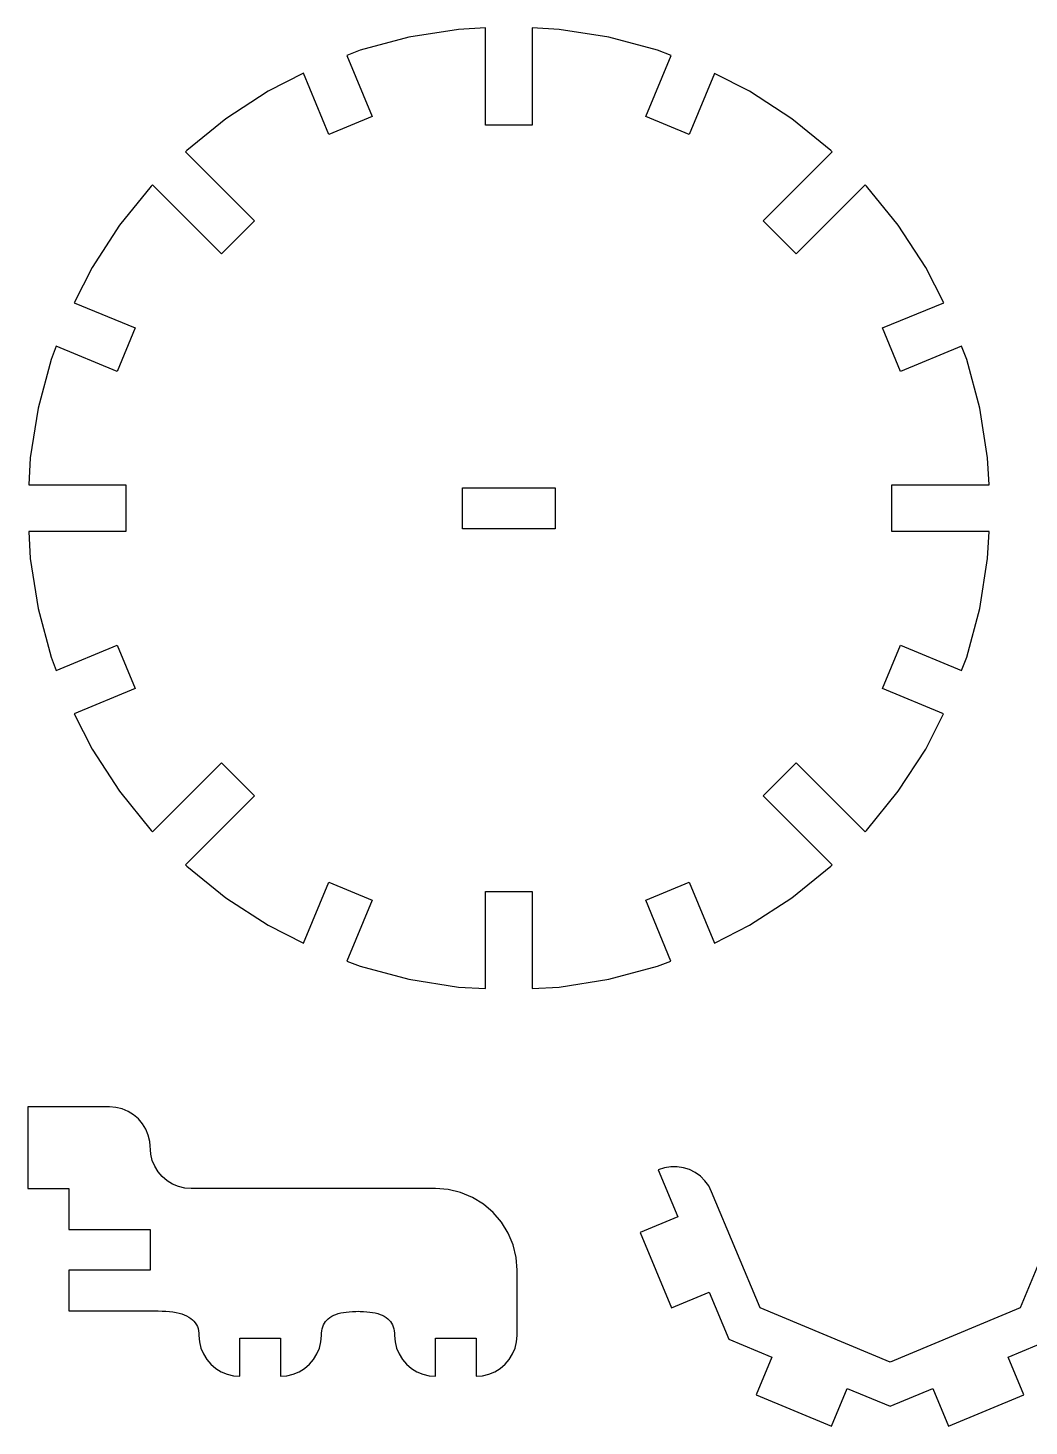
# Model space of a CAD drawing. Extents: x -216 to 216, y -215 to 215.
# Drawn here: x -216.3 to -142.7, y -215.2 to -112.5 of the extents above; entities that cross this region are included whole.
import ezdxf

# ---------------------------------------------------------------- set-up
doc = ezdxf.new("R2010")
doc.units = 0
doc.layers.add('LAYER_1', color=7, linetype='CONTINUOUS')

msp = doc.modelspace()

# ---------------------------------------------------------------- linework, layer by layer
at = {"layer": 'LAYER_1', "color": 5}
for points, knots in [([(-177.212, -182.9786), (-177.212, -182.9786), (-179.1956, -183.0823), (-179.1956, -183.0823), (-179.1956, -183.0823), (-179.1956, -183.0823), (-179.1956, -175.9449), (-179.1956, -175.9449), (-179.1956, -175.9449), (-179.1956, -175.9449), (-182.6299, -175.9449), (-182.6299, -175.9449), (-182.6299, -175.9449), (-182.6299, -175.9449), (-182.6299, -183.0823), (-182.6299, -183.0823), (-182.6299, -183.0823), (-182.6299, -183.0823), (-184.6136, -182.9786), (-184.6136, -182.9786), (-184.6136, -182.9786), (-184.6136, -182.9786), (-188.2737, -182.399), (-188.2737, -182.399), (-188.2737, -182.399), (-188.2737, -182.399), (-191.8533, -181.4398), (-191.8533, -181.4398), (-191.8533, -181.4398), (-191.8533, -181.4398), (-192.8379, -181.0687), (-192.8379, -181.0687), (-192.8379, -181.0687), (-192.8379, -181.0687), (-190.9777, -176.5778), (-190.9777, -176.5778), (-190.9777, -176.5778), (-190.9777, -176.5778), (-194.1672, -175.2566), (-194.1672, -175.2566), (-194.1672, -175.2566), (-194.1672, -175.2566), (-196.0249, -179.7415), (-196.0249, -179.7415), (-196.0249, -179.7415), (-196.0249, -179.7415), (-198.6146, -178.4292), (-198.6146, -178.4292), (-198.6146, -178.4292), (-198.6146, -178.4292), (-201.7226, -176.4109), (-201.7226, -176.4109), (-201.7226, -176.4109), (-201.7226, -176.4109), (-204.6027, -174.0787), (-204.6027, -174.0787), (-204.6027, -174.0787), (-204.6027, -174.0787), (-204.6986, -173.9828), (-204.6986, -173.9828), (-204.6986, -173.9828), (-204.6986, -173.9828), (-199.6225, -168.9066), (-199.6225, -168.9066), (-199.6225, -168.9066), (-199.6225, -168.9066), (-202.0511, -166.4781), (-202.0511, -166.4781), (-202.0511, -166.4781), (-202.0511, -166.4781), (-207.1272, -171.5542), (-207.1272, -171.5542), (-207.1272, -171.5542), (-207.1272, -171.5542), (-207.2231, -171.4583), (-207.2231, -171.4583), (-207.2231, -171.4583), (-207.2231, -171.4583), (-209.5553, -168.5786), (-209.5553, -168.5786), (-209.5553, -168.5786), (-209.5553, -168.5786), (-211.5736, -165.4706), (-211.5736, -165.4706), (-211.5736, -165.4706), (-211.5736, -165.4706), (-212.8919, -162.883), (-212.8919, -162.883), (-212.8919, -162.883), (-212.8919, -162.883), (-208.4011, -161.0228), (-208.4011, -161.0228), (-208.4011, -161.0228), (-208.4011, -161.0228), (-209.7222, -157.8333), (-209.7222, -157.8333), (-209.7222, -157.8333), (-209.7222, -157.8333), (-214.2071, -159.691), (-214.2071, -159.691), (-214.2071, -159.691), (-214.2071, -159.691), (-214.5842, -158.7089), (-214.5842, -158.7089), (-214.5842, -158.7089), (-214.5842, -158.7089), (-215.543, -155.1293), (-215.543, -155.1293), (-215.543, -155.1293), (-215.543, -155.1293), (-216.123, -151.4692), (-216.123, -151.4692), (-216.123, -151.4692), (-216.123, -151.4692), (-216.2267, -149.4855), (-216.2267, -149.4855), (-216.2267, -149.4855), (-216.2267, -149.4855), (-209.0893, -149.4855), (-209.0893, -149.4855), (-209.0893, -149.4855), (-209.0893, -149.4855), (-209.0893, -146.0512), (-209.0893, -146.0512), (-209.0893, -146.0512), (-209.0893, -146.0512), (-216.2267, -146.0512), (-216.2267, -146.0512), (-216.2267, -146.0512), (-216.2267, -146.0512), (-216.123, -144.0676), (-216.123, -144.0676), (-216.123, -144.0676), (-216.123, -144.0676), (-215.543, -140.4075), (-215.543, -140.4075), (-215.543, -140.4075), (-215.543, -140.4075), (-214.5842, -136.8279), (-214.5842, -136.8279), (-214.5842, -136.8279), (-214.5842, -136.8279), (-214.2131, -135.8433), (-214.2131, -135.8433), (-214.2131, -135.8433), (-214.2131, -135.8433), (-209.7222, -137.7035), (-209.7222, -137.7035), (-209.7222, -137.7035), (-209.7222, -137.7035), (-208.4011, -134.514), (-208.4011, -134.514), (-208.4011, -134.514), (-208.4011, -134.514), (-212.8859, -132.6563), (-212.8859, -132.6563), (-212.8859, -132.6563), (-212.8859, -132.6563), (-211.5736, -130.0665), (-211.5736, -130.0665), (-211.5736, -130.0665), (-211.5736, -130.0665), (-209.5553, -126.9585), (-209.5553, -126.9585), (-209.5553, -126.9585), (-209.5553, -126.9585), (-207.2231, -124.0785), (-207.2231, -124.0785), (-207.2231, -124.0785), (-207.2231, -124.0785), (-207.1272, -123.9825), (-207.1272, -123.9825), (-207.1272, -123.9825), (-207.1272, -123.9825), (-202.0511, -129.0586), (-202.0511, -129.0586), (-202.0511, -129.0586), (-202.0511, -129.0586), (-199.6225, -126.6301), (-199.6225, -126.6301), (-199.6225, -126.6301), (-199.6225, -126.6301), (-204.6986, -121.554), (-204.6986, -121.554), (-204.6986, -121.554), (-204.6986, -121.554), (-204.6027, -121.458), (-204.6027, -121.458), (-204.6027, -121.458), (-204.6027, -121.458), (-201.7226, -119.1258), (-201.7226, -119.1258), (-201.7226, -119.1258), (-201.7226, -119.1258), (-198.6146, -117.1076), (-198.6146, -117.1076), (-198.6146, -117.1076), (-198.6146, -117.1076), (-196.0274, -115.7893), (-196.0274, -115.7893), (-196.0274, -115.7893), (-196.0274, -115.7893), (-194.1672, -120.2801), (-194.1672, -120.2801), (-194.1672, -120.2801), (-194.1672, -120.2801), (-190.9777, -118.959), (-190.9777, -118.959), (-190.9777, -118.959), (-190.9777, -118.959), (-192.8354, -114.4741), (-192.8354, -114.4741), (-192.8354, -114.4741), (-192.8354, -114.4741), (-191.8533, -114.097), (-191.8533, -114.097), (-191.8533, -114.097), (-191.8533, -114.097), (-188.2737, -113.1381), (-188.2737, -113.1381), (-188.2737, -113.1381), (-188.2737, -113.1381), (-184.6136, -112.5582), (-184.6136, -112.5582), (-184.6136, -112.5582), (-184.6136, -112.5582), (-182.6299, -112.4544), (-182.6299, -112.4544), (-182.6299, -112.4544), (-182.6299, -112.4544), (-182.6299, -119.5918), (-182.6299, -119.5918), (-182.6299, -119.5918), (-182.6299, -119.5918), (-179.1956, -119.5918), (-179.1956, -119.5918), (-179.1956, -119.5918), (-179.1956, -119.5918), (-179.1956, -112.4544), (-179.1956, -112.4544), (-179.1956, -112.4544), (-179.1956, -112.4544), (-177.212, -112.5582), (-177.212, -112.5582), (-177.212, -112.5582), (-177.212, -112.5582), (-173.5519, -113.1381), (-173.5519, -113.1381), (-173.5519, -113.1381), (-173.5519, -113.1381), (-169.9723, -114.097), (-169.9723, -114.097), (-169.9723, -114.097), (-169.9723, -114.097), (-168.9877, -114.4681), (-168.9877, -114.4681), (-168.9877, -114.4681), (-168.9877, -114.4681), (-170.8479, -118.959), (-170.8479, -118.959), (-170.8479, -118.959), (-170.8479, -118.959), (-167.6584, -120.2801), (-167.6584, -120.2801), (-167.6584, -120.2801), (-167.6584, -120.2801), (-165.8007, -115.7952), (-165.8007, -115.7952), (-165.8007, -115.7952), (-165.8007, -115.7952), (-163.2106, -117.1076), (-163.2106, -117.1076), (-163.2106, -117.1076), (-163.2106, -117.1076), (-160.103, -119.1258), (-160.103, -119.1258), (-160.103, -119.1258), (-160.103, -119.1258), (-157.2229, -121.458), (-157.2229, -121.458), (-157.2229, -121.458), (-157.2229, -121.458), (-157.1269, -121.554), (-157.1269, -121.554), (-157.1269, -121.554), (-157.1269, -121.554), (-162.203, -126.6301), (-162.203, -126.6301), (-162.203, -126.6301), (-162.203, -126.6301), (-159.7745, -129.0586), (-159.7745, -129.0586), (-159.7745, -129.0586), (-159.7745, -129.0586), (-154.6984, -123.9825), (-154.6984, -123.9825), (-154.6984, -123.9825), (-154.6984, -123.9825), (-154.6024, -124.0785), (-154.6024, -124.0785), (-154.6024, -124.0785), (-154.6024, -124.0785), (-152.2702, -126.9585), (-152.2702, -126.9585), (-152.2702, -126.9585), (-152.2702, -126.9585), (-150.252, -130.0665), (-150.252, -130.0665), (-150.252, -130.0665), (-150.252, -130.0665), (-148.9337, -132.6538), (-148.9337, -132.6538), (-148.9337, -132.6538), (-148.9337, -132.6538), (-153.4245, -134.514), (-153.4245, -134.514), (-153.4245, -134.514), (-153.4245, -134.514), (-152.1034, -137.7035), (-152.1034, -137.7035), (-152.1034, -137.7035), (-152.1034, -137.7035), (-147.6185, -135.8457), (-147.6185, -135.8457), (-147.6185, -135.8457), (-147.6185, -135.8457), (-147.2414, -136.8279), (-147.2414, -136.8279), (-147.2414, -136.8279), (-147.2414, -136.8279), (-146.2822, -140.4075), (-146.2822, -140.4075), (-146.2822, -140.4075), (-146.2822, -140.4075), (-145.7026, -144.0676), (-145.7026, -144.0676), (-145.7026, -144.0676), (-145.7026, -144.0676), (-145.5985, -146.0512), (-145.5985, -146.0512), (-145.5985, -146.0512), (-145.5985, -146.0512), (-152.7362, -146.0512), (-152.7362, -146.0512), (-152.7362, -146.0512), (-152.7362, -146.0512), (-152.7362, -149.4855), (-152.7362, -149.4855), (-152.7362, -149.4855), (-152.7362, -149.4855), (-145.5985, -149.4855), (-145.5985, -149.4855), (-145.5985, -149.4855), (-145.5985, -149.4855), (-145.7026, -151.4692), (-145.7026, -151.4692), (-145.7026, -151.4692), (-145.7026, -151.4692), (-146.2822, -155.1293), (-146.2822, -155.1293), (-146.2822, -155.1293), (-146.2822, -155.1293), (-147.2414, -158.7089), (-147.2414, -158.7089), (-147.2414, -158.7089), (-147.2414, -158.7089), (-147.6125, -159.6935), (-147.6125, -159.6935), (-147.6125, -159.6935), (-147.6125, -159.6935), (-152.1034, -157.8333), (-152.1034, -157.8333), (-152.1034, -157.8333), (-152.1034, -157.8333), (-153.4245, -161.0228), (-153.4245, -161.0228), (-153.4245, -161.0228), (-153.4245, -161.0228), (-148.9397, -162.8805), (-148.9397, -162.8805), (-148.9397, -162.8805), (-148.9397, -162.8805), (-150.252, -165.4706), (-150.252, -165.4706), (-150.252, -165.4706), (-150.252, -165.4706), (-152.2702, -168.5786), (-152.2702, -168.5786), (-152.2702, -168.5786), (-152.2702, -168.5786), (-154.6024, -171.4583), (-154.6024, -171.4583), (-154.6024, -171.4583), (-154.6024, -171.4583), (-154.6984, -171.5542), (-154.6984, -171.5542), (-154.6984, -171.5542), (-154.6984, -171.5542), (-159.7745, -166.4781), (-159.7745, -166.4781), (-159.7745, -166.4781), (-159.7745, -166.4781), (-162.203, -168.9066), (-162.203, -168.9066), (-162.203, -168.9066), (-162.203, -168.9066), (-157.1269, -173.9828), (-157.1269, -173.9828), (-157.1269, -173.9828), (-157.1269, -173.9828), (-157.2229, -174.0787), (-157.2229, -174.0787), (-157.2229, -174.0787), (-157.2229, -174.0787), (-160.103, -176.4109), (-160.103, -176.4109), (-160.103, -176.4109), (-160.103, -176.4109), (-163.2106, -178.4292), (-163.2106, -178.4292), (-163.2106, -178.4292), (-163.2106, -178.4292), (-165.7982, -179.7475), (-165.7982, -179.7475), (-165.7982, -179.7475), (-165.7982, -179.7475), (-167.6584, -175.2566), (-167.6584, -175.2566), (-167.6584, -175.2566), (-167.6584, -175.2566), (-170.8479, -176.5778), (-170.8479, -176.5778), (-170.8479, -176.5778), (-170.8479, -176.5778), (-168.9901, -181.0627), (-168.9901, -181.0627), (-168.9901, -181.0627), (-168.9901, -181.0627), (-169.9723, -181.4398), (-169.9723, -181.4398), (-169.9723, -181.4398), (-169.9723, -181.4398), (-173.5519, -182.399), (-173.5519, -182.399), (-173.5519, -182.399), (-173.5519, -182.399), (-177.212, -182.9786), (-177.212, -182.9786)], [0, 0, 0, 0, 0.00884956, 0.00884956, 0.00884956, 0.00884956, 0.01769912, 0.01769912, 0.01769912, 0.01769912, 0.02654867, 0.02654867, 0.02654867, 0.02654867, 0.03539823, 0.03539823, 0.03539823, 0.03539823, 0.04424779, 0.04424779, 0.04424779, 0.04424779, 0.05309735, 0.05309735, 0.05309735, 0.05309735, 0.0619469, 0.0619469, 0.0619469, 0.0619469, 0.07079646, 0.07079646, 0.07079646, 0.07079646, 0.07964602, 0.07964602, 0.07964602, 0.07964602, 0.08849558, 0.08849558, 0.08849558, 0.08849558, 0.09734513, 0.09734513, 0.09734513, 0.09734513, 0.10619469, 0.10619469, 0.10619469, 0.10619469, 0.11504425, 0.11504425, 0.11504425, 0.11504425, 0.12389381, 0.12389381, 0.12389381, 0.12389381, 0.13274336, 0.13274336, 0.13274336, 0.13274336, 0.14159292, 0.14159292, 0.14159292, 0.14159292, 0.15044248, 0.15044248, 0.15044248, 0.15044248, 0.15929204, 0.15929204, 0.15929204, 0.15929204, 0.16814159, 0.16814159, 0.16814159, 0.16814159, 0.17699115, 0.17699115, 0.17699115, 0.17699115, 0.18584071, 0.18584071, 0.18584071, 0.18584071, 0.19469027, 0.19469027, 0.19469027, 0.19469027, 0.20353982, 0.20353982, 0.20353982, 0.20353982, 0.21238938, 0.21238938, 0.21238938, 0.21238938, 0.22123894, 0.22123894, 0.22123894, 0.22123894, 0.2300885, 0.2300885, 0.2300885, 0.2300885, 0.23893805, 0.23893805, 0.23893805, 0.23893805, 0.24778761, 0.24778761, 0.24778761, 0.24778761, 0.25663717, 0.25663717, 0.25663717, 0.25663717, 0.26548673, 0.26548673, 0.26548673, 0.26548673, 0.27433628, 0.27433628, 0.27433628, 0.27433628, 0.28318584, 0.28318584, 0.28318584, 0.28318584, 0.2920354, 0.2920354, 0.2920354, 0.2920354, 0.30088496, 0.30088496, 0.30088496, 0.30088496, 0.30973451, 0.30973451, 0.30973451, 0.30973451, 0.31858407, 0.31858407, 0.31858407, 0.31858407, 0.32743363, 0.32743363, 0.32743363, 0.32743363, 0.33628319, 0.33628319, 0.33628319, 0.33628319, 0.34513274, 0.34513274, 0.34513274, 0.34513274, 0.3539823, 0.3539823, 0.3539823, 0.3539823, 0.36283186, 0.36283186, 0.36283186, 0.36283186, 0.37168142, 0.37168142, 0.37168142, 0.37168142, 0.38053097, 0.38053097, 0.38053097, 0.38053097, 0.38938053, 0.38938053, 0.38938053, 0.38938053, 0.39823009, 0.39823009, 0.39823009, 0.39823009, 0.40707965, 0.40707965, 0.40707965, 0.40707965, 0.4159292, 0.4159292, 0.4159292, 0.4159292, 0.42477876, 0.42477876, 0.42477876, 0.42477876, 0.43362832, 0.43362832, 0.43362832, 0.43362832, 0.44247788, 0.44247788, 0.44247788, 0.44247788, 0.45132743, 0.45132743, 0.45132743, 0.45132743, 0.46017699, 0.46017699, 0.46017699, 0.46017699, 0.46902655, 0.46902655, 0.46902655, 0.46902655, 0.47787611, 0.47787611, 0.47787611, 0.47787611, 0.48672566, 0.48672566, 0.48672566, 0.48672566, 0.49557522, 0.49557522, 0.49557522, 0.49557522, 0.50442478, 0.50442478, 0.50442478, 0.50442478, 0.51327434, 0.51327434, 0.51327434, 0.51327434, 0.52212389, 0.52212389, 0.52212389, 0.52212389, 0.53097345, 0.53097345, 0.53097345, 0.53097345, 0.53982301, 0.53982301, 0.53982301, 0.53982301, 0.54867257, 0.54867257, 0.54867257, 0.54867257, 0.55752212, 0.55752212, 0.55752212, 0.55752212, 0.56637168, 0.56637168, 0.56637168, 0.56637168, 0.57522124, 0.57522124, 0.57522124, 0.57522124, 0.5840708, 0.5840708, 0.5840708, 0.5840708, 0.59292035, 0.59292035, 0.59292035, 0.59292035, 0.60176991, 0.60176991, 0.60176991, 0.60176991, 0.61061947, 0.61061947, 0.61061947, 0.61061947, 0.61946903, 0.61946903, 0.61946903, 0.61946903, 0.62831858, 0.62831858, 0.62831858, 0.62831858, 0.63716814, 0.63716814, 0.63716814, 0.63716814, 0.6460177, 0.6460177, 0.6460177, 0.6460177, 0.65486726, 0.65486726, 0.65486726, 0.65486726, 0.66371681, 0.66371681, 0.66371681, 0.66371681, 0.67256637, 0.67256637, 0.67256637, 0.67256637, 0.68141593, 0.68141593, 0.68141593, 0.68141593, 0.69026549, 0.69026549, 0.69026549, 0.69026549, 0.69911504, 0.69911504, 0.69911504, 0.69911504, 0.7079646, 0.7079646, 0.7079646, 0.7079646, 0.71681416, 0.71681416, 0.71681416, 0.71681416, 0.72566372, 0.72566372, 0.72566372, 0.72566372, 0.73451327, 0.73451327, 0.73451327, 0.73451327, 0.74336283, 0.74336283, 0.74336283, 0.74336283, 0.75221239, 0.75221239, 0.75221239, 0.75221239, 0.76106195, 0.76106195, 0.76106195, 0.76106195, 0.7699115, 0.7699115, 0.7699115, 0.7699115, 0.77876106, 0.77876106, 0.77876106, 0.77876106, 0.78761062, 0.78761062, 0.78761062, 0.78761062, 0.79646018, 0.79646018, 0.79646018, 0.79646018, 0.80530973, 0.80530973, 0.80530973, 0.80530973, 0.81415929, 0.81415929, 0.81415929, 0.81415929, 0.82300885, 0.82300885, 0.82300885, 0.82300885, 0.83185841, 0.83185841, 0.83185841, 0.83185841, 0.84070796, 0.84070796, 0.84070796, 0.84070796, 0.84955752, 0.84955752, 0.84955752, 0.84955752, 0.85840708, 0.85840708, 0.85840708, 0.85840708, 0.86725664, 0.86725664, 0.86725664, 0.86725664, 0.87610619, 0.87610619, 0.87610619, 0.87610619, 0.88495575, 0.88495575, 0.88495575, 0.88495575, 0.89380531, 0.89380531, 0.89380531, 0.89380531, 0.90265487, 0.90265487, 0.90265487, 0.90265487, 0.91150442, 0.91150442, 0.91150442, 0.91150442, 0.92035398, 0.92035398, 0.92035398, 0.92035398, 0.92920354, 0.92920354, 0.92920354, 0.92920354, 0.9380531, 0.9380531, 0.9380531, 0.9380531, 0.94690265, 0.94690265, 0.94690265, 0.94690265, 0.95575221, 0.95575221, 0.95575221, 0.95575221, 0.96460177, 0.96460177, 0.96460177, 0.96460177, 0.97345133, 0.97345133, 0.97345133, 0.97345133, 0.98230088, 0.98230088, 0.98230088, 0.98230088, 1, 1, 1, 1]), ([(-177.5129, -149.2686), (-177.5129, -149.2686), (-177.5129, -146.2685), (-177.5129, -146.2685), (-177.5129, -146.2685), (-177.5129, -146.2685), (-184.3127, -146.2685), (-184.3127, -146.2685), (-184.3127, -146.2685), (-184.3127, -146.2685), (-184.3127, -149.2686), (-184.3127, -149.2686), (-184.3127, -149.2686), (-184.3127, -149.2686), (-177.5129, -149.2686), (-177.5129, -149.2686)], [0, 0, 0, 0, 0.2, 0.2, 0.2, 0.2, 0.4, 0.4, 0.4, 0.4, 0.6, 0.6, 0.6, 0.6, 1, 1, 1, 1]), ([(-195.9409, -211.0131), (-195.9409, -211.0131), (-196.3424, -211.2594), (-196.3424, -211.2594), (-196.3424, -211.2594), (-196.3424, -211.2594), (-196.7774, -211.4393), (-196.7774, -211.4393), (-196.7774, -211.4393), (-196.7774, -211.4393), (-197.2353, -211.5494), (-197.2353, -211.5494), (-197.2353, -211.5494), (-197.2353, -211.5494), (-197.7045, -211.5864), (-197.7045, -211.5864), (-197.7045, -211.5864), (-197.7045, -211.5864), (-197.7045, -208.7864), (-197.7045, -208.7864), (-197.7045, -208.7864), (-197.7045, -208.7864), (-200.7045, -208.7864), (-200.7045, -208.7864), (-200.7045, -208.7864), (-200.7045, -208.7864), (-200.7045, -211.5864), (-200.7045, -211.5864), (-200.7045, -211.5864), (-200.7045, -211.5864), (-201.1737, -211.5494), (-201.1737, -211.5494), (-201.1737, -211.5494), (-201.1737, -211.5494), (-201.6316, -211.4393), (-201.6316, -211.4393), (-201.6316, -211.4393), (-201.6316, -211.4393), (-202.0662, -211.2594), (-202.0662, -211.2594), (-202.0662, -211.2594), (-202.0662, -211.2594), (-202.4677, -211.0131), (-202.4677, -211.0131), (-202.4677, -211.0131), (-202.4677, -211.0131), (-202.8258, -210.7076), (-202.8258, -210.7076), (-202.8258, -210.7076), (-202.8258, -210.7076), (-203.1316, -210.3496), (-203.1316, -210.3496), (-203.1316, -210.3496), (-203.1316, -210.3496), (-203.3775, -209.9481), (-203.3775, -209.9481), (-203.3775, -209.9481), (-203.3775, -209.9481), (-203.5574, -209.5131), (-203.5574, -209.5131), (-203.5574, -209.5131), (-203.5574, -209.5131), (-203.6675, -209.0556), (-203.6675, -209.0556), (-203.6675, -209.0556), (-203.6675, -209.0556), (-203.7045, -208.5864), (-203.7045, -208.5864), (-203.7045, -208.5864), (-203.7045, -208.5864), (-203.7119, -208.4107), (-203.7119, -208.4107), (-203.7119, -208.4107), (-203.7119, -208.4107), (-203.7345, -208.2442), (-203.7345, -208.2442), (-203.7345, -208.2442), (-203.7345, -208.2442), (-203.7719, -208.0869), (-203.7719, -208.0869), (-203.7719, -208.0869), (-203.7719, -208.0869), (-203.8245, -207.9383), (-203.8245, -207.9383), (-203.8245, -207.9383), (-203.8245, -207.9383), (-203.8918, -207.7986), (-203.8918, -207.7986), (-203.8918, -207.7986), (-203.8918, -207.7986), (-203.9744, -207.6681), (-203.9744, -207.6681), (-203.9744, -207.6681), (-203.9744, -207.6681), (-204.0718, -207.5468), (-204.0718, -207.5468), (-204.0718, -207.5468), (-204.0718, -207.5468), (-204.1843, -207.4342), (-204.1843, -207.4342), (-204.1843, -207.4342), (-204.1843, -207.4342), (-204.312, -207.3309), (-204.312, -207.3309), (-204.312, -207.3309), (-204.312, -207.3309), (-204.4545, -207.2363), (-204.4545, -207.2363), (-204.4545, -207.2363), (-204.4545, -207.2363), (-204.6119, -207.1506), (-204.6119, -207.1506), (-204.6119, -207.1506), (-204.6119, -207.1506), (-204.7844, -207.0744), (-204.7844, -207.0744), (-204.7844, -207.0744), (-204.7844, -207.0744), (-204.9721, -207.0066), (-204.9721, -207.0066), (-204.9721, -207.0066), (-204.9721, -207.0066), (-205.1745, -206.9481), (-205.1745, -206.9481), (-205.1745, -206.9481), (-205.1745, -206.9481), (-205.3919, -206.8987), (-205.3919, -206.8987), (-205.3919, -206.8987), (-205.3919, -206.8987), (-205.6243, -206.8581), (-205.6243, -206.8581), (-205.6243, -206.8581), (-205.6243, -206.8581), (-205.872, -206.8267), (-205.872, -206.8267), (-205.872, -206.8267), (-205.872, -206.8267), (-206.1345, -206.8042), (-206.1345, -206.8042), (-206.1345, -206.8042), (-206.1345, -206.8042), (-206.4121, -206.7907), (-206.4121, -206.7907), (-206.4121, -206.7907), (-206.4121, -206.7907), (-206.7045, -206.7862), (-206.7045, -206.7862), (-206.7045, -206.7862), (-206.7045, -206.7862), (-213.2842, -206.7862), (-213.2842, -206.7862), (-213.2842, -206.7862), (-213.2842, -206.7862), (-213.2842, -203.7861), (-213.2842, -203.7861), (-213.2842, -203.7861), (-213.2842, -203.7861), (-207.2845, -203.7861), (-207.2845, -203.7861), (-207.2845, -203.7861), (-207.2845, -203.7861), (-207.2845, -200.7861), (-207.2845, -200.7861), (-207.2845, -200.7861), (-207.2845, -200.7861), (-213.2842, -200.7861), (-213.2842, -200.7861), (-213.2842, -200.7861), (-213.2842, -200.7861), (-213.2842, -197.7861), (-213.2842, -197.7861), (-213.2842, -197.7861), (-213.2842, -197.7861), (-216.2842, -197.7861), (-216.2842, -197.7861), (-216.2842, -197.7861), (-216.2842, -197.7861), (-216.2842, -191.7864), (-216.2842, -191.7864), (-216.2842, -191.7864), (-216.2842, -191.7864), (-210.2845, -191.7864), (-210.2845, -191.7864), (-210.2845, -191.7864), (-210.2845, -191.7864), (-209.815, -191.8231), (-209.815, -191.8231), (-209.815, -191.8231), (-209.815, -191.8231), (-209.3574, -191.9332), (-209.3574, -191.9332), (-209.3574, -191.9332), (-209.3574, -191.9332), (-208.9225, -192.1131), (-208.9225, -192.1131), (-208.9225, -192.1131), (-208.9225, -192.1131), (-208.521, -192.3593), (-208.521, -192.3593), (-208.521, -192.3593), (-208.521, -192.3593), (-208.1629, -192.6648), (-208.1629, -192.6648), (-208.1629, -192.6648), (-208.1629, -192.6648), (-207.8574, -193.0229), (-207.8574, -193.0229), (-207.8574, -193.0229), (-207.8574, -193.0229), (-207.6112, -193.4244), (-207.6112, -193.4244), (-207.6112, -193.4244), (-207.6112, -193.4244), (-207.4313, -193.8593), (-207.4313, -193.8593), (-207.4313, -193.8593), (-207.4313, -193.8593), (-207.3212, -194.3169), (-207.3212, -194.3169), (-207.3212, -194.3169), (-207.3212, -194.3169), (-207.2475, -195.2556), (-207.2475, -195.2556), (-207.2475, -195.2556), (-207.2475, -195.2556), (-207.1374, -195.7132), (-207.1374, -195.7132), (-207.1374, -195.7132), (-207.1374, -195.7132), (-206.9575, -196.1481), (-206.9575, -196.1481), (-206.9575, -196.1481), (-206.9575, -196.1481), (-206.7112, -196.5496), (-206.7112, -196.5496), (-206.7112, -196.5496), (-206.7112, -196.5496), (-206.4057, -196.9077), (-206.4057, -196.9077), (-206.4057, -196.9077), (-206.4057, -196.9077), (-206.0477, -197.2132), (-206.0477, -197.2132), (-206.0477, -197.2132), (-206.0477, -197.2132), (-205.6462, -197.4594), (-205.6462, -197.4594), (-205.6462, -197.4594), (-205.6462, -197.4594), (-205.2116, -197.6393), (-205.2116, -197.6393), (-205.2116, -197.6393), (-205.2116, -197.6393), (-204.7537, -197.7494), (-204.7537, -197.7494), (-204.7537, -197.7494), (-204.7537, -197.7494), (-204.2845, -197.7861), (-204.2845, -197.7861), (-204.2845, -197.7861), (-204.2845, -197.7861), (-186.3147, -197.7861), (-186.3147, -197.7861), (-186.3147, -197.7861), (-186.3147, -197.7861), (-185.3763, -197.8602), (-185.3763, -197.8602), (-185.3763, -197.8602), (-185.3763, -197.8602), (-184.4608, -198.08), (-184.4608, -198.08), (-184.4608, -198.08), (-184.4608, -198.08), (-183.5909, -198.4401), (-183.5909, -198.4401), (-183.5909, -198.4401), (-183.5909, -198.4401), (-182.788, -198.9323), (-182.788, -198.9323), (-182.788, -198.9323), (-182.788, -198.9323), (-182.0722, -199.5436), (-182.0722, -199.5436), (-182.0722, -199.5436), (-182.0722, -199.5436), (-181.4608, -200.2594), (-181.4608, -200.2594), (-181.4608, -200.2594), (-181.4608, -200.2594), (-180.9687, -201.0623), (-180.9687, -201.0623), (-180.9687, -201.0623), (-180.9687, -201.0623), (-180.6085, -201.9323), (-180.6085, -201.9323), (-180.6085, -201.9323), (-180.6085, -201.9323), (-180.3887, -202.8478), (-180.3887, -202.8478), (-180.3887, -202.8478), (-180.3887, -202.8478), (-180.3146, -203.7861), (-180.3146, -203.7861), (-180.3146, -203.7861), (-180.3146, -203.7861), (-180.3146, -208.5864), (-180.3146, -208.5864), (-180.3146, -208.5864), (-180.3146, -208.5864), (-180.3517, -209.0556), (-180.3517, -209.0556), (-180.3517, -209.0556), (-180.3517, -209.0556), (-180.4618, -209.5131), (-180.4618, -209.5131), (-180.4618, -209.5131), (-180.4618, -209.5131), (-180.6417, -209.9481), (-180.6417, -209.9481), (-180.6417, -209.9481), (-180.6417, -209.9481), (-180.8879, -210.3496), (-180.8879, -210.3496), (-180.8879, -210.3496), (-180.8879, -210.3496), (-181.1934, -210.7076), (-181.1934, -210.7076), (-181.1934, -210.7076), (-181.1934, -210.7076), (-181.5515, -211.0131), (-181.5515, -211.0131), (-181.5515, -211.0131), (-181.5515, -211.0131), (-181.9529, -211.2594), (-181.9529, -211.2594), (-181.9529, -211.2594), (-181.9529, -211.2594), (-182.3876, -211.4393), (-182.3876, -211.4393), (-182.3876, -211.4393), (-182.3876, -211.4393), (-182.8455, -211.5494), (-182.8455, -211.5494), (-182.8455, -211.5494), (-182.8455, -211.5494), (-183.3147, -211.5864), (-183.3147, -211.5864), (-183.3147, -211.5864), (-183.3147, -211.5864), (-183.3147, -208.7864), (-183.3147, -208.7864), (-183.3147, -208.7864), (-183.3147, -208.7864), (-186.3147, -208.7864), (-186.3147, -208.7864), (-186.3147, -208.7864), (-186.3147, -208.7864), (-186.3147, -211.5864), (-186.3147, -211.5864), (-186.3147, -211.5864), (-186.3147, -211.5864), (-186.7842, -211.5494), (-186.7842, -211.5494), (-186.7842, -211.5494), (-186.7842, -211.5494), (-187.2418, -211.4393), (-187.2418, -211.4393), (-187.2418, -211.4393), (-187.2418, -211.4393), (-187.6768, -211.2594), (-187.6768, -211.2594), (-187.6768, -211.2594), (-187.6768, -211.2594), (-188.0782, -211.0131), (-188.0782, -211.0131), (-188.0782, -211.0131), (-188.0782, -211.0131), (-188.4363, -210.7076), (-188.4363, -210.7076), (-188.4363, -210.7076), (-188.4363, -210.7076), (-188.7418, -210.3496), (-188.7418, -210.3496), (-188.7418, -210.3496), (-188.7418, -210.3496), (-188.9877, -209.9481), (-188.9877, -209.9481), (-188.9877, -209.9481), (-188.9877, -209.9481), (-189.168, -209.5131), (-189.168, -209.5131), (-189.168, -209.5131), (-189.168, -209.5131), (-189.278, -209.0556), (-189.278, -209.0556), (-189.278, -209.0556), (-189.278, -209.0556), (-189.3147, -208.5864), (-189.3147, -208.5864), (-189.3147, -208.5864), (-189.3147, -208.5864), (-189.3211, -208.4142), (-189.3211, -208.4142), (-189.3211, -208.4142), (-189.3211, -208.4142), (-189.3401, -208.2512), (-189.3401, -208.2512), (-189.3401, -208.2512), (-189.3401, -208.2512), (-189.3719, -208.0971), (-189.3719, -208.0971), (-189.3719, -208.0971), (-189.3719, -208.0971), (-189.416, -207.9514), (-189.416, -207.9514), (-189.416, -207.9514), (-189.416, -207.9514), (-189.4731, -207.8149), (-189.4731, -207.8149), (-189.4731, -207.8149), (-189.4731, -207.8149), (-189.5426, -207.6872), (-189.5426, -207.6872), (-189.5426, -207.6872), (-189.5426, -207.6872), (-189.6248, -207.5679), (-189.6248, -207.5679), (-189.6248, -207.5679), (-189.6248, -207.5679), (-189.7197, -207.4579), (-189.7197, -207.4579), (-189.7197, -207.4579), (-189.7197, -207.4579), (-189.8273, -207.3566), (-189.8273, -207.3566), (-189.8273, -207.3566), (-189.8273, -207.3566), (-189.9476, -207.2638), (-189.9476, -207.2638), (-189.9476, -207.2638), (-189.9476, -207.2638), (-190.0802, -207.1802), (-190.0802, -207.1802), (-190.0802, -207.1802), (-190.0802, -207.1802), (-190.2259, -207.1054), (-190.2259, -207.1054), (-190.2259, -207.1054), (-190.2259, -207.1054), (-190.384, -207.0391), (-190.384, -207.0391), (-190.384, -207.0391), (-190.384, -207.0391), (-190.5547, -206.982), (-190.5547, -206.982), (-190.5547, -206.982), (-190.5547, -206.982), (-190.7382, -206.9333), (-190.7382, -206.9333), (-190.7382, -206.9333), (-190.7382, -206.9333), (-190.9343, -206.8938), (-190.9343, -206.8938), (-190.9343, -206.8938), (-190.9343, -206.8938), (-191.1432, -206.8627), (-191.1432, -206.8627), (-191.1432, -206.8627), (-191.1432, -206.8627), (-191.3647, -206.8408), (-191.3647, -206.8408), (-191.3647, -206.8408), (-191.3647, -206.8408), (-191.5986, -206.8274), (-191.5986, -206.8274), (-191.5986, -206.8274), (-191.5986, -206.8274), (-191.8455, -206.8232), (-191.8455, -206.8232), (-191.8455, -206.8232), (-191.8455, -206.8232), (-192.0096, -206.8102), (-192.0096, -206.8102), (-192.0096, -206.8102), (-192.0096, -206.8102), (-192.1736, -206.8232), (-192.1736, -206.8232), (-192.1736, -206.8232), (-192.1736, -206.8232), (-192.4206, -206.8274), (-192.4206, -206.8274), (-192.4206, -206.8274), (-192.4206, -206.8274), (-192.6545, -206.8408), (-192.6545, -206.8408), (-192.6545, -206.8408), (-192.6545, -206.8408), (-192.876, -206.8627), (-192.876, -206.8627), (-192.876, -206.8627), (-192.876, -206.8627), (-193.0849, -206.8938), (-193.0849, -206.8938), (-193.0849, -206.8938), (-193.0849, -206.8938), (-193.281, -206.9333), (-193.281, -206.9333), (-193.281, -206.9333), (-193.281, -206.9333), (-193.4644, -206.982), (-193.4644, -206.982), (-193.4644, -206.982), (-193.4644, -206.982), (-193.6352, -207.0391), (-193.6352, -207.0391), (-193.6352, -207.0391), (-193.6352, -207.0391), (-193.7932, -207.1054), (-193.7932, -207.1054), (-193.7932, -207.1054), (-193.7932, -207.1054), (-193.9389, -207.1802), (-193.9389, -207.1802), (-193.9389, -207.1802), (-193.9389, -207.1802), (-194.0719, -207.2638), (-194.0719, -207.2638), (-194.0719, -207.2638), (-194.0719, -207.2638), (-194.1919, -207.3566), (-194.1919, -207.3566), (-194.1919, -207.3566), (-194.1919, -207.3566), (-194.2995, -207.4579), (-194.2995, -207.4579), (-194.2995, -207.4579), (-194.2995, -207.4579), (-194.3944, -207.5679), (-194.3944, -207.5679), (-194.3944, -207.5679), (-194.3944, -207.5679), (-194.4766, -207.6872), (-194.4766, -207.6872), (-194.4766, -207.6872), (-194.4766, -207.6872), (-194.5464, -207.8149), (-194.5464, -207.8149), (-194.5464, -207.8149), (-194.5464, -207.8149), (-194.6032, -207.9514), (-194.6032, -207.9514), (-194.6032, -207.9514), (-194.6032, -207.9514), (-194.6473, -208.0971), (-194.6473, -208.0971), (-194.6473, -208.0971), (-194.6473, -208.0971), (-194.6791, -208.2512), (-194.6791, -208.2512), (-194.6791, -208.2512), (-194.6791, -208.2512), (-194.6981, -208.4142), (-194.6981, -208.4142), (-194.6981, -208.4142), (-194.6981, -208.4142), (-194.7045, -208.5864), (-194.7045, -208.5864), (-194.7045, -208.5864), (-194.7045, -208.5864), (-194.7415, -209.0556), (-194.7415, -209.0556), (-194.7415, -209.0556), (-194.7415, -209.0556), (-194.8512, -209.5131), (-194.8512, -209.5131), (-194.8512, -209.5131), (-194.8512, -209.5131), (-195.0315, -209.9481), (-195.0315, -209.9481), (-195.0315, -209.9481), (-195.0315, -209.9481), (-195.2774, -210.3496), (-195.2774, -210.3496), (-195.2774, -210.3496), (-195.2774, -210.3496), (-195.5832, -210.7076), (-195.5832, -210.7076), (-195.5832, -210.7076), (-195.5832, -210.7076), (-195.9409, -211.0131), (-195.9409, -211.0131)], [0, 0, 0, 0, 0.00671141, 0.00671141, 0.00671141, 0.00671141, 0.01342282, 0.01342282, 0.01342282, 0.01342282, 0.02013423, 0.02013423, 0.02013423, 0.02013423, 0.02684564, 0.02684564, 0.02684564, 0.02684564, 0.03355705, 0.03355705, 0.03355705, 0.03355705, 0.04026846, 0.04026846, 0.04026846, 0.04026846, 0.04697987, 0.04697987, 0.04697987, 0.04697987, 0.05369128, 0.05369128, 0.05369128, 0.05369128, 0.06040268, 0.06040268, 0.06040268, 0.06040268, 0.06711409, 0.06711409, 0.06711409, 0.06711409, 0.0738255, 0.0738255, 0.0738255, 0.0738255, 0.08053691, 0.08053691, 0.08053691, 0.08053691, 0.08724832, 0.08724832, 0.08724832, 0.08724832, 0.09395973, 0.09395973, 0.09395973, 0.09395973, 0.10067114, 0.10067114, 0.10067114, 0.10067114, 0.10738255, 0.10738255, 0.10738255, 0.10738255, 0.11409396, 0.11409396, 0.11409396, 0.11409396, 0.12080537, 0.12080537, 0.12080537, 0.12080537, 0.12751678, 0.12751678, 0.12751678, 0.12751678, 0.13422819, 0.13422819, 0.13422819, 0.13422819, 0.1409396, 0.1409396, 0.1409396, 0.1409396, 0.14765101, 0.14765101, 0.14765101, 0.14765101, 0.15436242, 0.15436242, 0.15436242, 0.15436242, 0.16107383, 0.16107383, 0.16107383, 0.16107383, 0.16778523, 0.16778523, 0.16778523, 0.16778523, 0.17449664, 0.17449664, 0.17449664, 0.17449664, 0.18120805, 0.18120805, 0.18120805, 0.18120805, 0.18791946, 0.18791946, 0.18791946, 0.18791946, 0.19463087, 0.19463087, 0.19463087, 0.19463087, 0.20134228, 0.20134228, 0.20134228, 0.20134228, 0.20805369, 0.20805369, 0.20805369, 0.20805369, 0.2147651, 0.2147651, 0.2147651, 0.2147651, 0.22147651, 0.22147651, 0.22147651, 0.22147651, 0.22818792, 0.22818792, 0.22818792, 0.22818792, 0.23489933, 0.23489933, 0.23489933, 0.23489933, 0.24161074, 0.24161074, 0.24161074, 0.24161074, 0.24832215, 0.24832215, 0.24832215, 0.24832215, 0.25503356, 0.25503356, 0.25503356, 0.25503356, 0.26174497, 0.26174497, 0.26174497, 0.26174497, 0.26845638, 0.26845638, 0.26845638, 0.26845638, 0.27516779, 0.27516779, 0.27516779, 0.27516779, 0.28187919, 0.28187919, 0.28187919, 0.28187919, 0.2885906, 0.2885906, 0.2885906, 0.2885906, 0.29530201, 0.29530201, 0.29530201, 0.29530201, 0.30201342, 0.30201342, 0.30201342, 0.30201342, 0.30872483, 0.30872483, 0.30872483, 0.30872483, 0.31543624, 0.31543624, 0.31543624, 0.31543624, 0.32214765, 0.32214765, 0.32214765, 0.32214765, 0.32885906, 0.32885906, 0.32885906, 0.32885906, 0.33557047, 0.33557047, 0.33557047, 0.33557047, 0.34228188, 0.34228188, 0.34228188, 0.34228188, 0.34899329, 0.34899329, 0.34899329, 0.34899329, 0.3557047, 0.3557047, 0.3557047, 0.3557047, 0.36241611, 0.36241611, 0.36241611, 0.36241611, 0.36912752, 0.36912752, 0.36912752, 0.36912752, 0.37583893, 0.37583893, 0.37583893, 0.37583893, 0.38255034, 0.38255034, 0.38255034, 0.38255034, 0.38926174, 0.38926174, 0.38926174, 0.38926174, 0.39597315, 0.39597315, 0.39597315, 0.39597315, 0.40268456, 0.40268456, 0.40268456, 0.40268456, 0.40939597, 0.40939597, 0.40939597, 0.40939597, 0.41610738, 0.41610738, 0.41610738, 0.41610738, 0.42281879, 0.42281879, 0.42281879, 0.42281879, 0.4295302, 0.4295302, 0.4295302, 0.4295302, 0.43624161, 0.43624161, 0.43624161, 0.43624161, 0.44295302, 0.44295302, 0.44295302, 0.44295302, 0.44966443, 0.44966443, 0.44966443, 0.44966443, 0.45637584, 0.45637584, 0.45637584, 0.45637584, 0.46308725, 0.46308725, 0.46308725, 0.46308725, 0.46979866, 0.46979866, 0.46979866, 0.46979866, 0.47651007, 0.47651007, 0.47651007, 0.47651007, 0.48322148, 0.48322148, 0.48322148, 0.48322148, 0.48993289, 0.48993289, 0.48993289, 0.48993289, 0.4966443, 0.4966443, 0.4966443, 0.4966443, 0.5033557, 0.5033557, 0.5033557, 0.5033557, 0.51006711, 0.51006711, 0.51006711, 0.51006711, 0.51677852, 0.51677852, 0.51677852, 0.51677852, 0.52348993, 0.52348993, 0.52348993, 0.52348993, 0.53020134, 0.53020134, 0.53020134, 0.53020134, 0.53691275, 0.53691275, 0.53691275, 0.53691275, 0.54362416, 0.54362416, 0.54362416, 0.54362416, 0.55033557, 0.55033557, 0.55033557, 0.55033557, 0.55704698, 0.55704698, 0.55704698, 0.55704698, 0.56375839, 0.56375839, 0.56375839, 0.56375839, 0.5704698, 0.5704698, 0.5704698, 0.5704698, 0.57718121, 0.57718121, 0.57718121, 0.57718121, 0.58389262, 0.58389262, 0.58389262, 0.58389262, 0.59060403, 0.59060403, 0.59060403, 0.59060403, 0.59731544, 0.59731544, 0.59731544, 0.59731544, 0.60402685, 0.60402685, 0.60402685, 0.60402685, 0.61073826, 0.61073826, 0.61073826, 0.61073826, 0.61744966, 0.61744966, 0.61744966, 0.61744966, 0.62416107, 0.62416107, 0.62416107, 0.62416107, 0.63087248, 0.63087248, 0.63087248, 0.63087248, 0.63758389, 0.63758389, 0.63758389, 0.63758389, 0.6442953, 0.6442953, 0.6442953, 0.6442953, 0.65100671, 0.65100671, 0.65100671, 0.65100671, 0.65771812, 0.65771812, 0.65771812, 0.65771812, 0.66442953, 0.66442953, 0.66442953, 0.66442953, 0.67114094, 0.67114094, 0.67114094, 0.67114094, 0.67785235, 0.67785235, 0.67785235, 0.67785235, 0.68456376, 0.68456376, 0.68456376, 0.68456376, 0.69127517, 0.69127517, 0.69127517, 0.69127517, 0.69798658, 0.69798658, 0.69798658, 0.69798658, 0.70469799, 0.70469799, 0.70469799, 0.70469799, 0.7114094, 0.7114094, 0.7114094, 0.7114094, 0.71812081, 0.71812081, 0.71812081, 0.71812081, 0.72483221, 0.72483221, 0.72483221, 0.72483221, 0.73154362, 0.73154362, 0.73154362, 0.73154362, 0.73825503, 0.73825503, 0.73825503, 0.73825503, 0.74496644, 0.74496644, 0.74496644, 0.74496644, 0.75167785, 0.75167785, 0.75167785, 0.75167785, 0.75838926, 0.75838926, 0.75838926, 0.75838926, 0.76510067, 0.76510067, 0.76510067, 0.76510067, 0.77181208, 0.77181208, 0.77181208, 0.77181208, 0.77852349, 0.77852349, 0.77852349, 0.77852349, 0.7852349, 0.7852349, 0.7852349, 0.7852349, 0.79194631, 0.79194631, 0.79194631, 0.79194631, 0.79865772, 0.79865772, 0.79865772, 0.79865772, 0.80536913, 0.80536913, 0.80536913, 0.80536913, 0.81208054, 0.81208054, 0.81208054, 0.81208054, 0.81879195, 0.81879195, 0.81879195, 0.81879195, 0.82550336, 0.82550336, 0.82550336, 0.82550336, 0.83221477, 0.83221477, 0.83221477, 0.83221477, 0.83892617, 0.83892617, 0.83892617, 0.83892617, 0.84563758, 0.84563758, 0.84563758, 0.84563758, 0.85234899, 0.85234899, 0.85234899, 0.85234899, 0.8590604, 0.8590604, 0.8590604, 0.8590604, 0.86577181, 0.86577181, 0.86577181, 0.86577181, 0.87248322, 0.87248322, 0.87248322, 0.87248322, 0.87919463, 0.87919463, 0.87919463, 0.87919463, 0.88590604, 0.88590604, 0.88590604, 0.88590604, 0.89261745, 0.89261745, 0.89261745, 0.89261745, 0.89932886, 0.89932886, 0.89932886, 0.89932886, 0.90604027, 0.90604027, 0.90604027, 0.90604027, 0.91275168, 0.91275168, 0.91275168, 0.91275168, 0.91946309, 0.91946309, 0.91946309, 0.91946309, 0.9261745, 0.9261745, 0.9261745, 0.9261745, 0.93288591, 0.93288591, 0.93288591, 0.93288591, 0.93959732, 0.93959732, 0.93959732, 0.93959732, 0.94630872, 0.94630872, 0.94630872, 0.94630872, 0.95302013, 0.95302013, 0.95302013, 0.95302013, 0.95973154, 0.95973154, 0.95973154, 0.95973154, 0.96644295, 0.96644295, 0.96644295, 0.96644295, 0.97315436, 0.97315436, 0.97315436, 0.97315436, 0.97986577, 0.97986577, 0.97986577, 0.97986577, 0.98657718, 0.98657718, 0.98657718, 0.98657718, 1, 1, 1, 1]), ([(-166.1778, -205.398), (-166.1778, -205.398), (-168.9474, -206.5509), (-168.9474, -206.5509), (-168.9474, -206.5509), (-168.9474, -206.5509), (-171.2528, -201.0112), (-171.2528, -201.0112), (-171.2528, -201.0112), (-171.2528, -201.0112), (-168.4828, -199.8587), (-168.4828, -199.8587), (-168.4828, -199.8587), (-168.4828, -199.8587), (-169.9225, -196.3997), (-169.9225, -196.3997), (-169.9225, -196.3997), (-169.9225, -196.3997), (-169.4748, -196.2533), (-169.4748, -196.2533), (-169.4748, -196.2533), (-169.4748, -196.2533), (-169.0102, -196.1788), (-169.0102, -196.1788), (-169.0102, -196.1788), (-169.0102, -196.1788), (-168.5393, -196.1781), (-168.5393, -196.1781), (-168.5393, -196.1781), (-168.5393, -196.1781), (-168.0743, -196.2512), (-168.0743, -196.2512), (-168.0743, -196.2512), (-168.0743, -196.2512), (-167.6263, -196.3958), (-167.6263, -196.3958), (-167.6263, -196.3958), (-167.6263, -196.3958), (-167.2065, -196.6089), (-167.2065, -196.6089), (-167.2065, -196.6089), (-167.2065, -196.6089), (-166.8251, -196.8847), (-166.8251, -196.8847), (-166.8251, -196.8847), (-166.8251, -196.8847), (-166.4918, -197.2171), (-166.4918, -197.2171), (-166.4918, -197.2171), (-166.4918, -197.2171), (-166.2145, -197.5977), (-166.2145, -197.5977), (-166.2145, -197.5977), (-166.2145, -197.5977), (-166, -198.0168), (-166, -198.0168), (-166, -198.0168), (-166, -198.0168), (-162.4436, -206.5625), (-162.4436, -206.5625), (-162.4436, -206.5625), (-162.4436, -206.5625), (-152.8798, -210.5425), (-152.8798, -210.5425), (-152.8798, -210.5425), (-152.8798, -210.5425), (-143.3164, -206.5625), (-143.3164, -206.5625), (-143.3164, -206.5625), (-143.3164, -206.5625), (-139.76, -198.0168), (-139.76, -198.0168), (-139.76, -198.0168), (-139.76, -198.0168), (-139.5455, -197.5977), (-139.5455, -197.5977), (-139.5455, -197.5977), (-139.5455, -197.5977), (-139.2682, -197.2171), (-139.2682, -197.2171), (-139.2682, -197.2171), (-139.2682, -197.2171), (-138.9345, -196.8847), (-138.9345, -196.8847), (-138.9345, -196.8847), (-138.9345, -196.8847), (-138.5535, -196.6089), (-138.5535, -196.6089), (-138.5535, -196.6089), (-138.5535, -196.6089), (-138.1337, -196.3958), (-138.1337, -196.3958), (-138.1337, -196.3958), (-138.1337, -196.3958), (-137.6857, -196.2512), (-137.6857, -196.2512), (-137.6857, -196.2512), (-137.6857, -196.2512), (-137.2204, -196.1781), (-137.2204, -196.1781), (-137.2204, -196.1781), (-137.2204, -196.1781), (-136.7498, -196.1788), (-136.7498, -196.1788), (-136.7498, -196.1788), (-136.7498, -196.1788), (-136.2848, -196.2533), (-136.2848, -196.2533), (-136.2848, -196.2533), (-136.2848, -196.2533), (-135.8375, -196.3997), (-135.8375, -196.3997), (-135.8375, -196.3997), (-135.8375, -196.3997), (-137.2772, -199.8587), (-137.2772, -199.8587), (-137.2772, -199.8587), (-137.2772, -199.8587), (-134.5072, -201.0112), (-134.5072, -201.0112), (-134.5072, -201.0112), (-134.5072, -201.0112), (-136.8126, -206.5509), (-136.8126, -206.5509), (-136.8126, -206.5509), (-136.8126, -206.5509), (-139.5822, -205.398), (-139.5822, -205.398), (-139.5822, -205.398), (-139.5822, -205.398), (-141.0219, -208.857), (-141.0219, -208.857), (-141.0219, -208.857), (-141.0219, -208.857), (-144.181, -210.1718), (-144.181, -210.1718), (-144.181, -210.1718), (-144.181, -210.1718), (-143.0285, -212.9418), (-143.0285, -212.9418), (-143.0285, -212.9418), (-143.0285, -212.9418), (-148.5678, -215.2468), (-148.5678, -215.2468), (-148.5678, -215.2468), (-148.5678, -215.2468), (-149.7207, -212.4772), (-149.7207, -212.4772), (-149.7207, -212.4772), (-149.7207, -212.4772), (-152.8798, -213.792), (-152.8798, -213.792), (-152.8798, -213.792), (-152.8798, -213.792), (-156.0393, -212.4772), (-156.0393, -212.4772), (-156.0393, -212.4772), (-156.0393, -212.4772), (-157.1918, -215.2468), (-157.1918, -215.2468), (-157.1918, -215.2468), (-157.1918, -215.2468), (-162.7315, -212.9418), (-162.7315, -212.9418), (-162.7315, -212.9418), (-162.7315, -212.9418), (-161.579, -210.1718), (-161.579, -210.1718), (-161.579, -210.1718), (-161.579, -210.1718), (-164.7381, -208.857), (-164.7381, -208.857), (-164.7381, -208.857), (-164.7381, -208.857), (-166.1778, -205.398), (-166.1778, -205.398)], [0, 0, 0, 0, 0.02222222, 0.02222222, 0.02222222, 0.02222222, 0.04444444, 0.04444444, 0.04444444, 0.04444444, 0.06666667, 0.06666667, 0.06666667, 0.06666667, 0.08888889, 0.08888889, 0.08888889, 0.08888889, 0.11111111, 0.11111111, 0.11111111, 0.11111111, 0.13333333, 0.13333333, 0.13333333, 0.13333333, 0.15555556, 0.15555556, 0.15555556, 0.15555556, 0.17777778, 0.17777778, 0.17777778, 0.17777778, 0.2, 0.2, 0.2, 0.2, 0.22222222, 0.22222222, 0.22222222, 0.22222222, 0.24444444, 0.24444444, 0.24444444, 0.24444444, 0.26666667, 0.26666667, 0.26666667, 0.26666667, 0.28888889, 0.28888889, 0.28888889, 0.28888889, 0.31111111, 0.31111111, 0.31111111, 0.31111111, 0.33333333, 0.33333333, 0.33333333, 0.33333333, 0.35555556, 0.35555556, 0.35555556, 0.35555556, 0.37777778, 0.37777778, 0.37777778, 0.37777778, 0.4, 0.4, 0.4, 0.4, 0.42222222, 0.42222222, 0.42222222, 0.42222222, 0.44444444, 0.44444444, 0.44444444, 0.44444444, 0.46666667, 0.46666667, 0.46666667, 0.46666667, 0.48888889, 0.48888889, 0.48888889, 0.48888889, 0.51111111, 0.51111111, 0.51111111, 0.51111111, 0.53333333, 0.53333333, 0.53333333, 0.53333333, 0.55555556, 0.55555556, 0.55555556, 0.55555556, 0.57777778, 0.57777778, 0.57777778, 0.57777778, 0.6, 0.6, 0.6, 0.6, 0.62222222, 0.62222222, 0.62222222, 0.62222222, 0.64444444, 0.64444444, 0.64444444, 0.64444444, 0.66666667, 0.66666667, 0.66666667, 0.66666667, 0.68888889, 0.68888889, 0.68888889, 0.68888889, 0.71111111, 0.71111111, 0.71111111, 0.71111111, 0.73333333, 0.73333333, 0.73333333, 0.73333333, 0.75555556, 0.75555556, 0.75555556, 0.75555556, 0.77777778, 0.77777778, 0.77777778, 0.77777778, 0.8, 0.8, 0.8, 0.8, 0.82222222, 0.82222222, 0.82222222, 0.82222222, 0.84444444, 0.84444444, 0.84444444, 0.84444444, 0.86666667, 0.86666667, 0.86666667, 0.86666667, 0.88888889, 0.88888889, 0.88888889, 0.88888889, 0.91111111, 0.91111111, 0.91111111, 0.91111111, 0.93333333, 0.93333333, 0.93333333, 0.93333333, 0.95555556, 0.95555556, 0.95555556, 0.95555556, 1, 1, 1, 1])]:
    msp.add_open_spline(points, degree=3, knots=knots, dxfattribs=at)

doc.saveas('drawing.dxf')
